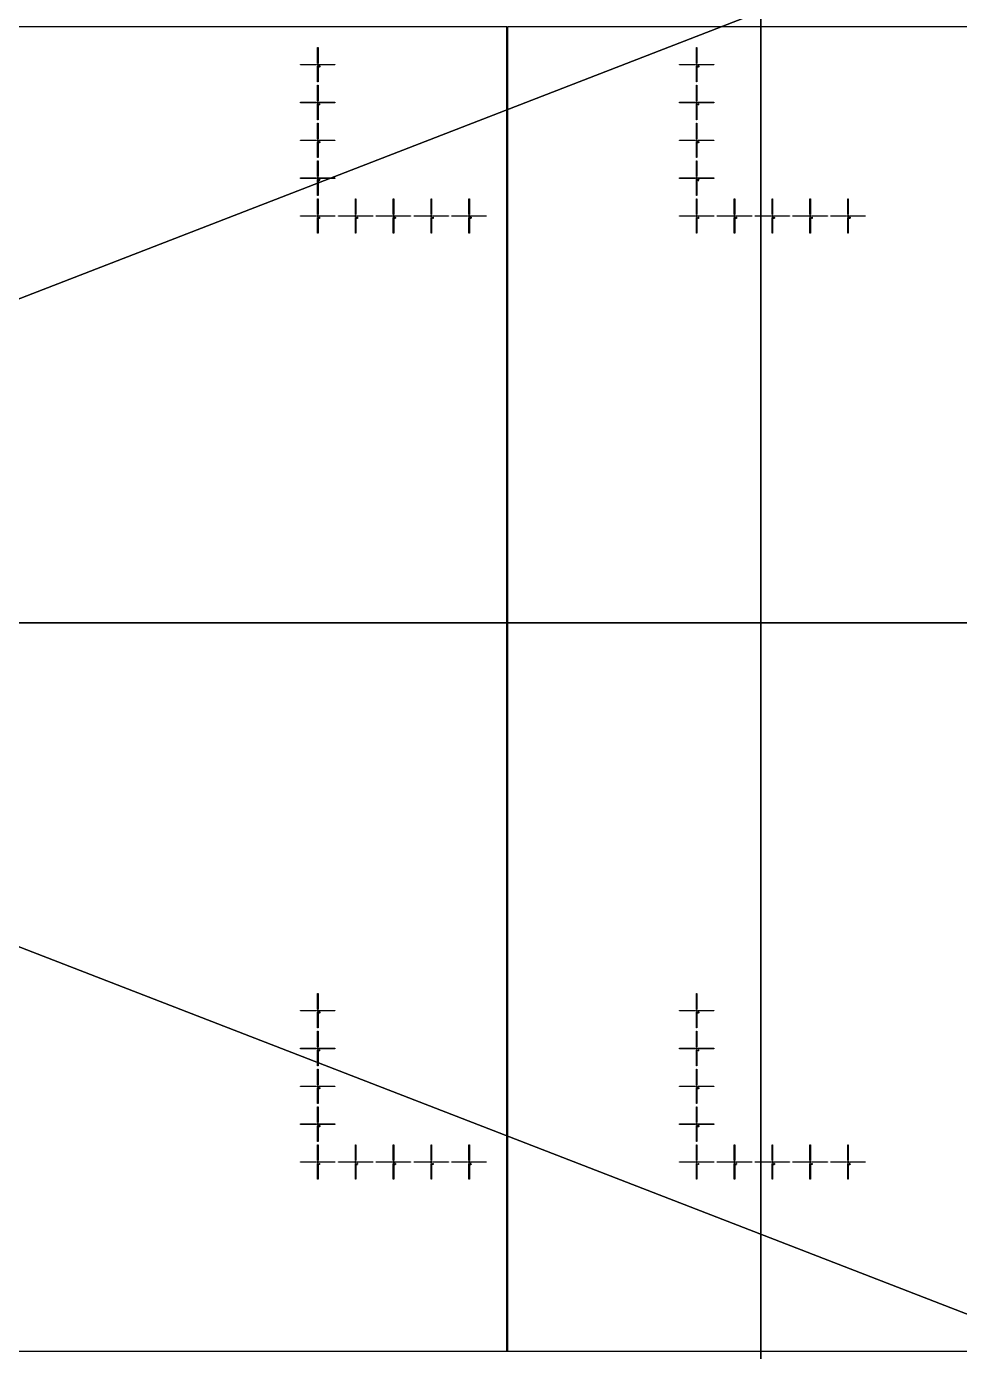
# Model space of a CAD drawing. Extents: x -25400 to 25400, y -24113 to 25400.
# Drawn here: x 4462 to 9394, y -3852 to 3151 of the extents above; entities that cross this region are included whole.
import ezdxf

# ---------------------------------------------------------------- set-up
doc = ezdxf.new("R2010")
doc.units = 0
for name, color, linetype in [('L0D0', 1, 'CONTINUOUS'), ('L1D0', 2, 'CONTINUOUS'), ('L3D0', 3, 'CONTINUOUS')]:
    doc.layers.add(name, color=color, linetype=linetype)

msp = doc.modelspace()

# ---------------------------------------------------------------- linework, layer by layer
at = {"layer": 'L0D0'}
for points in [[(8342.854, 23990.765), (8342.854, -23990.765), (8299.673, -24005.737), (8256.466, -24020.632), (8213.232, -24035.449), (8169.972, -24050.188), (8126.685, -24064.85), (8083.372, -24079.433), (8040.032, -24093.939), (7996.667, -24108.366), (7983.296, -24112.788), (4251.735, -24112.788), (0, 0), (0, 25400)], [(8342.854, -23990.765), (8342.854, 23990.765)], [(21126.611, 8836.08), (21143.321, 8796.022), (21159.954, 8755.931), (21176.512, 8715.809), (21192.994, 8675.656), (21209.399, 8635.472), (21225.729, 8595.257), (21241.982, 8555.01), (21258.159, 8514.733), (21274.259, 8474.426), (21290.283, 8434.088), (21306.231, 8393.719), (21322.102, 8353.321), (21337.896, 8312.892), (21353.614, 8272.434), (0, 0), (16923.304, 15427.63)], [(22900, 0), (0, 0), (21353.614, 8272.434)], [(16923.304, -15427.63), (0, 0), (21353.614, -8272.434)], [(21353.614, -8272.434), (0, 0), (22900, 0)]]:
    msp.add_lwpolyline(points, dxfattribs=at)
at = {"layer": 'L1D0'}
for points in [[(6000.25, 2957.85), (6000.25, 3040.85), (6002.75, 3040.85), (6002.75, 2957.85)], [(8003.25, 2957.85), (8003.25, 3040.85), (8005.75, 3040.85), (8005.75, 2957.85)], [(5910.5, 2948.6), (5910.5, 2951.1), (5993.5, 2951.1), (5993.5, 2948.6)], [(6001.3, 2944.85), (6001.3, 2949.65), (5996.5, 2949.65), (5996.5, 2950.05), (6001.3, 2950.05), (6001.3, 2954.85), (6001.7, 2954.85), (6001.7, 2950.05), (6006.5, 2950.05), (6006.5, 2949.65), (6001.7, 2949.65), (6001.7, 2944.85)], [(6000.25, 2858.85), (6000.25, 2941.85), (6002.75, 2941.85), (6002.75, 2858.85)], [(6007.5, 2939.294), (6007.5, 2942.85), (6011.944, 2942.85), (6011.944, 2941.961), (6008.389, 2941.961), (6008.389, 2940.183), (6011.056, 2940.183), (6011.056, 2939.294)], [(6009.5, 2948.6), (6009.5, 2951.1), (6092.5, 2951.1), (6092.5, 2948.6)], [(7913.5, 2948.6), (7913.5, 2951.1), (7996.5, 2951.1), (7996.5, 2948.6)], [(8004.3, 2944.85), (8004.3, 2949.65), (7999.5, 2949.65), (7999.5, 2950.05), (8004.3, 2950.05), (8004.3, 2954.85), (8004.7, 2954.85), (8004.7, 2950.05), (8009.5, 2950.05), (8009.5, 2949.65), (8004.7, 2949.65), (8004.7, 2944.85)], [(8003.25, 2858.85), (8003.25, 2941.85), (8005.75, 2941.85), (8005.75, 2858.85)], [(8010.5, 2939.294), (8010.5, 2942.85), (8014.944, 2942.85), (8014.944, 2941.961), (8011.389, 2941.961), (8011.389, 2940.183), (8014.056, 2940.183), (8014.056, 2939.294)], [(8012.5, 2948.6), (8012.5, 2951.1), (8095.5, 2951.1), (8095.5, 2948.6)], [(6007.5, 2936.628), (6007.5, 2937.517), (6011.056, 2937.517), (6011.056, 2936.628)], [(6011.056, 2937.517), (6011.056, 2939.294), (6011.944, 2939.294), (6011.944, 2937.517)], [(8010.5, 2936.628), (8010.5, 2937.517), (8014.056, 2937.517), (8014.056, 2936.628)], [(8014.056, 2937.517), (8014.056, 2939.294), (8014.944, 2939.294), (8014.944, 2937.517)], [(6000.25, 2757.85), (6000.25, 2840.85), (6002.75, 2840.85), (6002.75, 2757.85)], [(8003.25, 2757.85), (8003.25, 2840.85), (8005.75, 2840.85), (8005.75, 2757.85)], [(5910.5, 2748.6), (5910.5, 2751.1), (5993.5, 2751.1), (5993.5, 2748.6)], [(6001.3, 2744.85), (6001.3, 2749.65), (5996.5, 2749.65), (5996.5, 2750.05), (6001.3, 2750.05), (6001.3, 2754.85), (6001.7, 2754.85), (6001.7, 2750.05), (6006.5, 2750.05), (6006.5, 2749.65), (6001.7, 2749.65), (6001.7, 2744.85)], [(6000.25, 2658.85), (6000.25, 2741.85), (6002.75, 2741.85), (6002.75, 2658.85)], [(6010.167, 2736.628), (6010.167, 2738.406), (6007.5, 2738.406), (6007.5, 2740.183), (6008.389, 2740.183), (6008.389, 2739.294), (6010.167, 2739.294), (6010.167, 2741.961), (6009.278, 2741.961), (6009.278, 2742.85), (6011.056, 2742.85), (6011.056, 2739.294), (6011.944, 2739.294), (6011.944, 2738.406), (6011.056, 2738.406), (6011.056, 2736.628)], [(6008.389, 2740.183), (6008.389, 2741.961), (6009.278, 2741.961), (6009.278, 2740.183)], [(6009.5, 2748.6), (6009.5, 2751.1), (6092.5, 2751.1), (6092.5, 2748.6)], [(7913.5, 2748.6), (7913.5, 2751.1), (7996.5, 2751.1), (7996.5, 2748.6)], [(8004.3, 2744.85), (8004.3, 2749.65), (7999.5, 2749.65), (7999.5, 2750.05), (8004.3, 2750.05), (8004.3, 2754.85), (8004.7, 2754.85), (8004.7, 2750.05), (8009.5, 2750.05), (8009.5, 2749.65), (8004.7, 2749.65), (8004.7, 2744.85)], [(8003.25, 2658.85), (8003.25, 2741.85), (8005.75, 2741.85), (8005.75, 2658.85)], [(8013.167, 2736.628), (8013.167, 2738.406), (8010.5, 2738.406), (8010.5, 2740.183), (8011.389, 2740.183), (8011.389, 2739.294), (8013.167, 2739.294), (8013.167, 2741.961), (8012.278, 2741.961), (8012.278, 2742.85), (8014.056, 2742.85), (8014.056, 2739.294), (8014.944, 2739.294), (8014.944, 2738.406), (8014.056, 2738.406), (8014.056, 2736.628)], [(8011.389, 2740.183), (8011.389, 2741.961), (8012.278, 2741.961), (8012.278, 2740.183)], [(8012.5, 2748.6), (8012.5, 2751.1), (8095.5, 2751.1), (8095.5, 2748.6)], [(6000.25, 2557.85), (6000.25, 2640.85), (6002.75, 2640.85), (6002.75, 2557.85)], [(8003.25, 2557.85), (8003.25, 2640.85), (8005.75, 2640.85), (8005.75, 2557.85)], [(5910.5, 2548.6), (5910.5, 2551.1), (5993.5, 2551.1), (5993.5, 2548.6)], [(6001.3, 2544.85), (6001.3, 2549.65), (5996.5, 2549.65), (5996.5, 2550.05), (6001.3, 2550.05), (6001.3, 2554.85), (6001.7, 2554.85), (6001.7, 2550.05), (6006.5, 2550.05), (6006.5, 2549.65), (6001.7, 2549.65), (6001.7, 2544.85)], [(6000.25, 2458.85), (6000.25, 2541.85), (6002.75, 2541.85), (6002.75, 2458.85)], [(6007.5, 2541.961), (6007.5, 2542.85), (6011.056, 2542.85), (6011.056, 2541.961)], [(6007.5, 2536.628), (6007.5, 2537.517), (6011.056, 2537.517), (6011.056, 2536.628)], [(6008.389, 2539.294), (6008.389, 2540.183), (6011.056, 2540.183), (6011.056, 2539.294)], [(6009.5, 2548.6), (6009.5, 2551.1), (6092.5, 2551.1), (6092.5, 2548.6)], [(6011.056, 2540.183), (6011.056, 2541.961), (6011.944, 2541.961), (6011.944, 2540.183)], [(6011.056, 2537.517), (6011.056, 2539.294), (6011.944, 2539.294), (6011.944, 2537.517)], [(7913.5, 2548.6), (7913.5, 2551.1), (7996.5, 2551.1), (7996.5, 2548.6)], [(8004.3, 2544.85), (8004.3, 2549.65), (7999.5, 2549.65), (7999.5, 2550.05), (8004.3, 2550.05), (8004.3, 2554.85), (8004.7, 2554.85), (8004.7, 2550.05), (8009.5, 2550.05), (8009.5, 2549.65), (8004.7, 2549.65), (8004.7, 2544.85)], [(8003.25, 2458.85), (8003.25, 2541.85), (8005.75, 2541.85), (8005.75, 2458.85)], [(8010.5, 2541.961), (8010.5, 2542.85), (8014.056, 2542.85), (8014.056, 2541.961)], [(8010.5, 2536.628), (8010.5, 2537.517), (8014.056, 2537.517), (8014.056, 2536.628)], [(8011.389, 2539.294), (8011.389, 2540.183), (8014.056, 2540.183), (8014.056, 2539.294)], [(8012.5, 2548.6), (8012.5, 2551.1), (8095.5, 2551.1), (8095.5, 2548.6)], [(8014.056, 2540.183), (8014.056, 2541.961), (8014.944, 2541.961), (8014.944, 2540.183)], [(8014.056, 2537.517), (8014.056, 2539.294), (8014.944, 2539.294), (8014.944, 2537.517)], [(6000.25, 2357.85), (6000.25, 2440.85), (6002.75, 2440.85), (6002.75, 2357.85)], [(8003.25, 2357.85), (8003.25, 2440.85), (8005.75, 2440.85), (8005.75, 2357.85)], [(5910.5, 2348.6), (5910.5, 2351.1), (5993.5, 2351.1), (5993.5, 2348.6)], [(6001.3, 2344.85), (6001.3, 2349.65), (5996.5, 2349.65), (5996.5, 2350.05), (6001.3, 2350.05), (6001.3, 2354.85), (6001.7, 2354.85), (6001.7, 2350.05), (6006.5, 2350.05), (6006.5, 2349.65), (6001.7, 2349.65), (6001.7, 2344.85)], [(6000.25, 2258.85), (6000.25, 2341.85), (6002.75, 2341.85), (6002.75, 2258.85)], [(6007.5, 2341.072), (6007.5, 2341.961), (6008.389, 2341.961), (6008.389, 2341.072)], [(6007.5, 2336.628), (6007.5, 2338.406), (6008.389, 2338.406), (6008.389, 2337.517), (6011.944, 2337.517), (6011.944, 2336.628)], [(6008.389, 2341.961), (6008.389, 2342.85), (6011.056, 2342.85), (6011.056, 2341.961)], [(6008.389, 2338.406), (6008.389, 2339.294), (6010.167, 2339.294), (6010.167, 2338.406)], [(6009.5, 2348.6), (6009.5, 2351.1), (6092.5, 2351.1), (6092.5, 2348.6)], [(6010.167, 2339.294), (6010.167, 2340.183), (6011.056, 2340.183), (6011.056, 2339.294)], [(6011.056, 2340.183), (6011.056, 2341.961), (6011.944, 2341.961), (6011.944, 2340.183)], [(7913.5, 2348.6), (7913.5, 2351.1), (7996.5, 2351.1), (7996.5, 2348.6)], [(8004.3, 2344.85), (8004.3, 2349.65), (7999.5, 2349.65), (7999.5, 2350.05), (8004.3, 2350.05), (8004.3, 2354.85), (8004.7, 2354.85), (8004.7, 2350.05), (8009.5, 2350.05), (8009.5, 2349.65), (8004.7, 2349.65), (8004.7, 2344.85)], [(8003.25, 2258.85), (8003.25, 2341.85), (8005.75, 2341.85), (8005.75, 2258.85)], [(8010.5, 2341.072), (8010.5, 2341.961), (8011.389, 2341.961), (8011.389, 2341.072)], [(8010.5, 2336.628), (8010.5, 2338.406), (8011.389, 2338.406), (8011.389, 2337.517), (8014.944, 2337.517), (8014.944, 2336.628)], [(8011.389, 2341.961), (8011.389, 2342.85), (8014.056, 2342.85), (8014.056, 2341.961)], [(8011.389, 2338.406), (8011.389, 2339.294), (8013.167, 2339.294), (8013.167, 2338.406)], [(8012.5, 2348.6), (8012.5, 2351.1), (8095.5, 2351.1), (8095.5, 2348.6)], [(8013.167, 2339.294), (8013.167, 2340.183), (8014.056, 2340.183), (8014.056, 2339.294)], [(8014.056, 2340.183), (8014.056, 2341.961), (8014.944, 2341.961), (8014.944, 2340.183)], [(6000.25, 2157.85), (6000.25, 2240.85), (6002.75, 2240.85), (6002.75, 2157.85)], [(6200.25, 2157.85), (6200.25, 2240.85), (6202.75, 2240.85), (6202.75, 2157.85)], [(6400.25, 2157.85), (6400.25, 2240.85), (6402.75, 2240.85), (6402.75, 2157.85)], [(6600.25, 2157.85), (6600.25, 2240.85), (6602.75, 2240.85), (6602.75, 2157.85)], [(6800.25, 2157.85), (6800.25, 2240.85), (6802.75, 2240.85), (6802.75, 2157.85)], [(8003.25, 2157.85), (8003.25, 2240.85), (8005.75, 2240.85), (8005.75, 2157.85)], [(8203.25, 2157.85), (8203.25, 2240.85), (8205.75, 2240.85), (8205.75, 2157.85)], [(8403.25, 2157.85), (8403.25, 2240.85), (8405.75, 2240.85), (8405.75, 2157.85)], [(8603.25, 2157.85), (8603.25, 2240.85), (8605.75, 2240.85), (8605.75, 2157.85)], [(8803.25, 2157.85), (8803.25, 2240.85), (8805.75, 2240.85), (8805.75, 2157.85)], [(5910.5, 2148.6), (5910.5, 2151.1), (5993.5, 2151.1), (5993.5, 2148.6)], [(6001.3, 2144.85), (6001.3, 2149.65), (5996.5, 2149.65), (5996.5, 2150.05), (6001.3, 2150.05), (6001.3, 2154.85), (6001.7, 2154.85), (6001.7, 2150.05), (6006.5, 2150.05), (6006.5, 2149.65), (6001.7, 2149.65), (6001.7, 2144.85)], [(6000.25, 2058.85), (6000.25, 2141.85), (6002.75, 2141.85), (6002.75, 2058.85)], [(6008.389, 2136.628), (6008.389, 2137.517), (6009.278, 2137.517), (6009.278, 2141.072), (6008.389, 2141.072), (6008.389, 2141.961), (6009.278, 2141.961), (6009.278, 2142.85), (6010.167, 2142.85), (6010.167, 2137.517), (6011.056, 2137.517), (6011.056, 2136.628)], [(6009.5, 2148.6), (6009.5, 2151.1), (6092.5, 2151.1), (6092.5, 2148.6)], [(6110.5, 2148.6), (6110.5, 2151.1), (6193.5, 2151.1), (6193.5, 2148.6)], [(6201.3, 2144.85), (6201.3, 2149.65), (6196.5, 2149.65), (6196.5, 2150.05), (6201.3, 2150.05), (6201.3, 2154.85), (6201.7, 2154.85), (6201.7, 2150.05), (6206.5, 2150.05), (6206.5, 2149.65), (6201.7, 2149.65), (6201.7, 2144.85)], [(6200.25, 2058.85), (6200.25, 2141.85), (6202.75, 2141.85), (6202.75, 2058.85)], [(6207.5, 2141.072), (6207.5, 2141.961), (6208.389, 2141.961), (6208.389, 2141.072)], [(6207.5, 2136.628), (6207.5, 2138.406), (6208.389, 2138.406), (6208.389, 2137.517), (6211.944, 2137.517), (6211.944, 2136.628)], [(6208.389, 2141.961), (6208.389, 2142.85), (6211.056, 2142.85), (6211.056, 2141.961)], [(6208.389, 2138.406), (6208.389, 2139.294), (6210.167, 2139.294), (6210.167, 2138.406)], [(6209.5, 2148.6), (6209.5, 2151.1), (6292.5, 2151.1), (6292.5, 2148.6)], [(6210.167, 2139.294), (6210.167, 2140.183), (6211.056, 2140.183), (6211.056, 2139.294)], [(6211.056, 2140.183), (6211.056, 2141.961), (6211.944, 2141.961), (6211.944, 2140.183)], [(6310.5, 2148.6), (6310.5, 2151.1), (6393.5, 2151.1), (6393.5, 2148.6)], [(6401.3, 2144.85), (6401.3, 2149.65), (6396.5, 2149.65), (6396.5, 2150.05), (6401.3, 2150.05), (6401.3, 2154.85), (6401.7, 2154.85), (6401.7, 2150.05), (6406.5, 2150.05), (6406.5, 2149.65), (6401.7, 2149.65), (6401.7, 2144.85)], [(6400.25, 2058.85), (6400.25, 2141.85), (6402.75, 2141.85), (6402.75, 2058.85)], [(6407.5, 2141.961), (6407.5, 2142.85), (6411.056, 2142.85), (6411.056, 2141.961)], [(6407.5, 2136.628), (6407.5, 2137.517), (6411.056, 2137.517), (6411.056, 2136.628)], [(6408.389, 2139.294), (6408.389, 2140.183), (6411.056, 2140.183), (6411.056, 2139.294)], [(6409.5, 2148.6), (6409.5, 2151.1), (6492.5, 2151.1), (6492.5, 2148.6)], [(6411.056, 2140.183), (6411.056, 2141.961), (6411.944, 2141.961), (6411.944, 2140.183)], [(6411.056, 2137.517), (6411.056, 2139.294), (6411.944, 2139.294), (6411.944, 2137.517)], [(6510.5, 2148.6), (6510.5, 2151.1), (6593.5, 2151.1), (6593.5, 2148.6)], [(6601.3, 2144.85), (6601.3, 2149.65), (6596.5, 2149.65), (6596.5, 2150.05), (6601.3, 2150.05), (6601.3, 2154.85), (6601.7, 2154.85), (6601.7, 2150.05), (6606.5, 2150.05), (6606.5, 2149.65), (6601.7, 2149.65), (6601.7, 2144.85)], [(6600.25, 2058.85), (6600.25, 2141.85), (6602.75, 2141.85), (6602.75, 2058.85)], [(6610.167, 2136.628), (6610.167, 2138.406), (6607.5, 2138.406), (6607.5, 2140.183), (6608.389, 2140.183), (6608.389, 2139.294), (6610.167, 2139.294), (6610.167, 2141.961), (6609.278, 2141.961), (6609.278, 2142.85), (6611.056, 2142.85), (6611.056, 2139.294), (6611.944, 2139.294), (6611.944, 2138.406), (6611.056, 2138.406), (6611.056, 2136.628)], [(6608.389, 2140.183), (6608.389, 2141.961), (6609.278, 2141.961), (6609.278, 2140.183)], [(6609.5, 2148.6), (6609.5, 2151.1), (6692.5, 2151.1), (6692.5, 2148.6)], [(6710.5, 2148.6), (6710.5, 2151.1), (6793.5, 2151.1), (6793.5, 2148.6)], [(6801.3, 2144.85), (6801.3, 2149.65), (6796.5, 2149.65), (6796.5, 2150.05), (6801.3, 2150.05), (6801.3, 2154.85), (6801.7, 2154.85), (6801.7, 2150.05), (6806.5, 2150.05), (6806.5, 2149.65), (6801.7, 2149.65), (6801.7, 2144.85)], [(6800.25, 2058.85), (6800.25, 2141.85), (6802.75, 2141.85), (6802.75, 2058.85)], [(6807.5, 2139.294), (6807.5, 2142.85), (6811.944, 2142.85), (6811.944, 2141.961), (6808.389, 2141.961), (6808.389, 2140.183), (6811.056, 2140.183), (6811.056, 2139.294)], [(6807.5, 2136.628), (6807.5, 2137.517), (6811.056, 2137.517), (6811.056, 2136.628)], [(6809.5, 2148.6), (6809.5, 2151.1), (6892.5, 2151.1), (6892.5, 2148.6)], [(6811.056, 2137.517), (6811.056, 2139.294), (6811.944, 2139.294), (6811.944, 2137.517)], [(7913.5, 2148.6), (7913.5, 2151.1), (7996.5, 2151.1), (7996.5, 2148.6)], [(8004.3, 2144.85), (8004.3, 2149.65), (7999.5, 2149.65), (7999.5, 2150.05), (8004.3, 2150.05), (8004.3, 2154.85), (8004.7, 2154.85), (8004.7, 2150.05), (8009.5, 2150.05), (8009.5, 2149.65), (8004.7, 2149.65), (8004.7, 2144.85)], [(8003.25, 2058.85), (8003.25, 2141.85), (8005.75, 2141.85), (8005.75, 2058.85)], [(8011.389, 2136.628), (8011.389, 2137.517), (8012.278, 2137.517), (8012.278, 2141.072), (8011.389, 2141.072), (8011.389, 2141.961), (8012.278, 2141.961), (8012.278, 2142.85), (8013.167, 2142.85), (8013.167, 2137.517), (8014.056, 2137.517), (8014.056, 2136.628)], [(8012.5, 2148.6), (8012.5, 2151.1), (8095.5, 2151.1), (8095.5, 2148.6)], [(8113.5, 2148.6), (8113.5, 2151.1), (8196.5, 2151.1), (8196.5, 2148.6)], [(8204.3, 2144.85), (8204.3, 2149.65), (8199.5, 2149.65), (8199.5, 2150.05), (8204.3, 2150.05), (8204.3, 2154.85), (8204.7, 2154.85), (8204.7, 2150.05), (8209.5, 2150.05), (8209.5, 2149.65), (8204.7, 2149.65), (8204.7, 2144.85)], [(8203.25, 2058.85), (8203.25, 2141.85), (8205.75, 2141.85), (8205.75, 2058.85)], [(8210.5, 2141.072), (8210.5, 2141.961), (8211.389, 2141.961), (8211.389, 2141.072)], [(8210.5, 2136.628), (8210.5, 2138.406), (8211.389, 2138.406), (8211.389, 2137.517), (8214.944, 2137.517), (8214.944, 2136.628)], [(8211.389, 2141.961), (8211.389, 2142.85), (8214.056, 2142.85), (8214.056, 2141.961)], [(8211.389, 2138.406), (8211.389, 2139.294), (8213.167, 2139.294), (8213.167, 2138.406)], [(8212.5, 2148.6), (8212.5, 2151.1), (8295.5, 2151.1), (8295.5, 2148.6)], [(8213.167, 2139.294), (8213.167, 2140.183), (8214.056, 2140.183), (8214.056, 2139.294)], [(8214.056, 2140.183), (8214.056, 2141.961), (8214.944, 2141.961), (8214.944, 2140.183)], [(8313.5, 2148.6), (8313.5, 2151.1), (8396.5, 2151.1), (8396.5, 2148.6)], [(8404.3, 2144.85), (8404.3, 2149.65), (8399.5, 2149.65), (8399.5, 2150.05), (8404.3, 2150.05), (8404.3, 2154.85), (8404.7, 2154.85), (8404.7, 2150.05), (8409.5, 2150.05), (8409.5, 2149.65), (8404.7, 2149.65), (8404.7, 2144.85)], [(8403.25, 2058.85), (8403.25, 2141.85), (8405.75, 2141.85), (8405.75, 2058.85)], [(8410.5, 2141.961), (8410.5, 2142.85), (8414.056, 2142.85), (8414.056, 2141.961)], [(8410.5, 2136.628), (8410.5, 2137.517), (8414.056, 2137.517), (8414.056, 2136.628)], [(8411.389, 2139.294), (8411.389, 2140.183), (8414.056, 2140.183), (8414.056, 2139.294)], [(8412.5, 2148.6), (8412.5, 2151.1), (8495.5, 2151.1), (8495.5, 2148.6)], [(8414.056, 2140.183), (8414.056, 2141.961), (8414.944, 2141.961), (8414.944, 2140.183)], [(8414.056, 2137.517), (8414.056, 2139.294), (8414.944, 2139.294), (8414.944, 2137.517)], [(8513.5, 2148.6), (8513.5, 2151.1), (8596.5, 2151.1), (8596.5, 2148.6)], [(8604.3, 2144.85), (8604.3, 2149.65), (8599.5, 2149.65), (8599.5, 2150.05), (8604.3, 2150.05), (8604.3, 2154.85), (8604.7, 2154.85), (8604.7, 2150.05), (8609.5, 2150.05), (8609.5, 2149.65), (8604.7, 2149.65), (8604.7, 2144.85)], [(8603.25, 2058.85), (8603.25, 2141.85), (8605.75, 2141.85), (8605.75, 2058.85)], [(8613.167, 2136.628), (8613.167, 2138.406), (8610.5, 2138.406), (8610.5, 2140.183), (8611.389, 2140.183), (8611.389, 2139.294), (8613.167, 2139.294), (8613.167, 2141.961), (8612.278, 2141.961), (8612.278, 2142.85), (8614.056, 2142.85), (8614.056, 2139.294), (8614.944, 2139.294), (8614.944, 2138.406), (8614.056, 2138.406), (8614.056, 2136.628)], [(8611.389, 2140.183), (8611.389, 2141.961), (8612.278, 2141.961), (8612.278, 2140.183)], [(8612.5, 2148.6), (8612.5, 2151.1), (8695.5, 2151.1), (8695.5, 2148.6)], [(8713.5, 2148.6), (8713.5, 2151.1), (8796.5, 2151.1), (8796.5, 2148.6)], [(8804.3, 2144.85), (8804.3, 2149.65), (8799.5, 2149.65), (8799.5, 2150.05), (8804.3, 2150.05), (8804.3, 2154.85), (8804.7, 2154.85), (8804.7, 2150.05), (8809.5, 2150.05), (8809.5, 2149.65), (8804.7, 2149.65), (8804.7, 2144.85)], [(8803.25, 2058.85), (8803.25, 2141.85), (8805.75, 2141.85), (8805.75, 2058.85)], [(8810.5, 2139.294), (8810.5, 2142.85), (8814.944, 2142.85), (8814.944, 2141.961), (8811.389, 2141.961), (8811.389, 2140.183), (8814.056, 2140.183), (8814.056, 2139.294)], [(8810.5, 2136.628), (8810.5, 2137.517), (8814.056, 2137.517), (8814.056, 2136.628)], [(8812.5, 2148.6), (8812.5, 2151.1), (8895.5, 2151.1), (8895.5, 2148.6)], [(8814.056, 2137.517), (8814.056, 2139.294), (8814.944, 2139.294), (8814.944, 2137.517)], [(6000.25, -2042.15), (6000.25, -1959.15), (6002.75, -1959.15), (6002.75, -2042.15)], [(8003.25, -2042.15), (8003.25, -1959.15), (8005.75, -1959.15), (8005.75, -2042.15)], [(5910.5, -2051.4), (5910.5, -2048.9), (5993.5, -2048.9), (5993.5, -2051.4)], [(6001.3, -2055.15), (6001.3, -2050.35), (5996.5, -2050.35), (5996.5, -2049.95), (6001.3, -2049.95), (6001.3, -2045.15), (6001.7, -2045.15), (6001.7, -2049.95), (6006.5, -2049.95), (6006.5, -2050.35), (6001.7, -2050.35), (6001.7, -2055.15)], [(6000.25, -2141.15), (6000.25, -2058.15), (6002.75, -2058.15), (6002.75, -2141.15)], [(6007.5, -2060.706), (6007.5, -2057.15), (6011.944, -2057.15), (6011.944, -2058.039), (6008.389, -2058.039), (6008.389, -2059.817), (6011.056, -2059.817), (6011.056, -2060.706)], [(6007.5, -2063.372), (6007.5, -2062.483), (6011.056, -2062.483), (6011.056, -2063.372)], [(6009.5, -2051.4), (6009.5, -2048.9), (6092.5, -2048.9), (6092.5, -2051.4)], [(6011.056, -2062.483), (6011.056, -2060.706), (6011.944, -2060.706), (6011.944, -2062.483)], [(7913.5, -2051.4), (7913.5, -2048.9), (7996.5, -2048.9), (7996.5, -2051.4)], [(8004.3, -2055.15), (8004.3, -2050.35), (7999.5, -2050.35), (7999.5, -2049.95), (8004.3, -2049.95), (8004.3, -2045.15), (8004.7, -2045.15), (8004.7, -2049.95), (8009.5, -2049.95), (8009.5, -2050.35), (8004.7, -2050.35), (8004.7, -2055.15)], [(8003.25, -2141.15), (8003.25, -2058.15), (8005.75, -2058.15), (8005.75, -2141.15)], [(8010.5, -2060.706), (8010.5, -2057.15), (8014.944, -2057.15), (8014.944, -2058.039), (8011.389, -2058.039), (8011.389, -2059.817), (8014.056, -2059.817), (8014.056, -2060.706)], [(8010.5, -2063.372), (8010.5, -2062.483), (8014.056, -2062.483), (8014.056, -2063.372)], [(8012.5, -2051.4), (8012.5, -2048.9), (8095.5, -2048.9), (8095.5, -2051.4)], [(8014.056, -2062.483), (8014.056, -2060.706), (8014.944, -2060.706), (8014.944, -2062.483)], [(6000.25, -2242.15), (6000.25, -2159.15), (6002.75, -2159.15), (6002.75, -2242.15)], [(8003.25, -2242.15), (8003.25, -2159.15), (8005.75, -2159.15), (8005.75, -2242.15)], [(5910.5, -2251.4), (5910.5, -2248.9), (5993.5, -2248.9), (5993.5, -2251.4)], [(6001.3, -2255.15), (6001.3, -2250.35), (5996.5, -2250.35), (5996.5, -2249.95), (6001.3, -2249.95), (6001.3, -2245.15), (6001.7, -2245.15), (6001.7, -2249.95), (6006.5, -2249.95), (6006.5, -2250.35), (6001.7, -2250.35), (6001.7, -2255.15)], [(6000.25, -2341.15), (6000.25, -2258.15), (6002.75, -2258.15), (6002.75, -2341.15)], [(6010.167, -2263.372), (6010.167, -2261.594), (6007.5, -2261.594), (6007.5, -2259.817), (6008.389, -2259.817), (6008.389, -2260.706), (6010.167, -2260.706), (6010.167, -2258.039), (6009.278, -2258.039), (6009.278, -2257.15), (6011.056, -2257.15), (6011.056, -2260.706), (6011.944, -2260.706), (6011.944, -2261.594), (6011.056, -2261.594), (6011.056, -2263.372)], [(6008.389, -2259.817), (6008.389, -2258.039), (6009.278, -2258.039), (6009.278, -2259.817)], [(6009.5, -2251.4), (6009.5, -2248.9), (6092.5, -2248.9), (6092.5, -2251.4)], [(7913.5, -2251.4), (7913.5, -2248.9), (7996.5, -2248.9), (7996.5, -2251.4)], [(8004.3, -2255.15), (8004.3, -2250.35), (7999.5, -2250.35), (7999.5, -2249.95), (8004.3, -2249.95), (8004.3, -2245.15), (8004.7, -2245.15), (8004.7, -2249.95), (8009.5, -2249.95), (8009.5, -2250.35), (8004.7, -2250.35), (8004.7, -2255.15)], [(8003.25, -2341.15), (8003.25, -2258.15), (8005.75, -2258.15), (8005.75, -2341.15)], [(8013.167, -2263.372), (8013.167, -2261.594), (8010.5, -2261.594), (8010.5, -2259.817), (8011.389, -2259.817), (8011.389, -2260.706), (8013.167, -2260.706), (8013.167, -2258.039), (8012.278, -2258.039), (8012.278, -2257.15), (8014.056, -2257.15), (8014.056, -2260.706), (8014.944, -2260.706), (8014.944, -2261.594), (8014.056, -2261.594), (8014.056, -2263.372)], [(8011.389, -2259.817), (8011.389, -2258.039), (8012.278, -2258.039), (8012.278, -2259.817)], [(8012.5, -2251.4), (8012.5, -2248.9), (8095.5, -2248.9), (8095.5, -2251.4)], [(6000.25, -2442.15), (6000.25, -2359.15), (6002.75, -2359.15), (6002.75, -2442.15)], [(8003.25, -2442.15), (8003.25, -2359.15), (8005.75, -2359.15), (8005.75, -2442.15)], [(5910.5, -2451.4), (5910.5, -2448.9), (5993.5, -2448.9), (5993.5, -2451.4)], [(6001.3, -2455.15), (6001.3, -2450.35), (5996.5, -2450.35), (5996.5, -2449.95), (6001.3, -2449.95), (6001.3, -2445.15), (6001.7, -2445.15), (6001.7, -2449.95), (6006.5, -2449.95), (6006.5, -2450.35), (6001.7, -2450.35), (6001.7, -2455.15)], [(6009.5, -2451.4), (6009.5, -2448.9), (6092.5, -2448.9), (6092.5, -2451.4)], [(7913.5, -2451.4), (7913.5, -2448.9), (7996.5, -2448.9), (7996.5, -2451.4)], [(8004.3, -2455.15), (8004.3, -2450.35), (7999.5, -2450.35), (7999.5, -2449.95), (8004.3, -2449.95), (8004.3, -2445.15), (8004.7, -2445.15), (8004.7, -2449.95), (8009.5, -2449.95), (8009.5, -2450.35), (8004.7, -2450.35), (8004.7, -2455.15)], [(8012.5, -2451.4), (8012.5, -2448.9), (8095.5, -2448.9), (8095.5, -2451.4)], [(6000.25, -2541.15), (6000.25, -2458.15), (6002.75, -2458.15), (6002.75, -2541.15)], [(6007.5, -2458.039), (6007.5, -2457.15), (6011.056, -2457.15), (6011.056, -2458.039)], [(6007.5, -2463.372), (6007.5, -2462.483), (6011.056, -2462.483), (6011.056, -2463.372)], [(6008.389, -2460.706), (6008.389, -2459.817), (6011.056, -2459.817), (6011.056, -2460.706)], [(6011.056, -2459.817), (6011.056, -2458.039), (6011.944, -2458.039), (6011.944, -2459.817)], [(6011.056, -2462.483), (6011.056, -2460.706), (6011.944, -2460.706), (6011.944, -2462.483)], [(8003.25, -2541.15), (8003.25, -2458.15), (8005.75, -2458.15), (8005.75, -2541.15)], [(8010.5, -2458.039), (8010.5, -2457.15), (8014.056, -2457.15), (8014.056, -2458.039)], [(8010.5, -2463.372), (8010.5, -2462.483), (8014.056, -2462.483), (8014.056, -2463.372)], [(8011.389, -2460.706), (8011.389, -2459.817), (8014.056, -2459.817), (8014.056, -2460.706)], [(8014.056, -2459.817), (8014.056, -2458.039), (8014.944, -2458.039), (8014.944, -2459.817)], [(8014.056, -2462.483), (8014.056, -2460.706), (8014.944, -2460.706), (8014.944, -2462.483)], [(6000.25, -2642.15), (6000.25, -2559.15), (6002.75, -2559.15), (6002.75, -2642.15)], [(8003.25, -2642.15), (8003.25, -2559.15), (8005.75, -2559.15), (8005.75, -2642.15)], [(5910.5, -2651.4), (5910.5, -2648.9), (5993.5, -2648.9), (5993.5, -2651.4)], [(6001.3, -2655.15), (6001.3, -2650.35), (5996.5, -2650.35), (5996.5, -2649.95), (6001.3, -2649.95), (6001.3, -2645.15), (6001.7, -2645.15), (6001.7, -2649.95), (6006.5, -2649.95), (6006.5, -2650.35), (6001.7, -2650.35), (6001.7, -2655.15)], [(6000.25, -2741.15), (6000.25, -2658.15), (6002.75, -2658.15), (6002.75, -2741.15)], [(6007.5, -2658.928), (6007.5, -2658.039), (6008.389, -2658.039), (6008.389, -2658.928)], [(6008.389, -2658.039), (6008.389, -2657.15), (6011.056, -2657.15), (6011.056, -2658.039)], [(6008.389, -2661.594), (6008.389, -2660.706), (6010.167, -2660.706), (6010.167, -2661.594)], [(6009.5, -2651.4), (6009.5, -2648.9), (6092.5, -2648.9), (6092.5, -2651.4)], [(6010.167, -2660.706), (6010.167, -2659.817), (6011.056, -2659.817), (6011.056, -2660.706)], [(6011.056, -2659.817), (6011.056, -2658.039), (6011.944, -2658.039), (6011.944, -2659.817)], [(7913.5, -2651.4), (7913.5, -2648.9), (7996.5, -2648.9), (7996.5, -2651.4)], [(8004.3, -2655.15), (8004.3, -2650.35), (7999.5, -2650.35), (7999.5, -2649.95), (8004.3, -2649.95), (8004.3, -2645.15), (8004.7, -2645.15), (8004.7, -2649.95), (8009.5, -2649.95), (8009.5, -2650.35), (8004.7, -2650.35), (8004.7, -2655.15)], [(8003.25, -2741.15), (8003.25, -2658.15), (8005.75, -2658.15), (8005.75, -2741.15)], [(8010.5, -2658.928), (8010.5, -2658.039), (8011.389, -2658.039), (8011.389, -2658.928)], [(8011.389, -2658.039), (8011.389, -2657.15), (8014.056, -2657.15), (8014.056, -2658.039)], [(8011.389, -2661.594), (8011.389, -2660.706), (8013.167, -2660.706), (8013.167, -2661.594)], [(8012.5, -2651.4), (8012.5, -2648.9), (8095.5, -2648.9), (8095.5, -2651.4)], [(8013.167, -2660.706), (8013.167, -2659.817), (8014.056, -2659.817), (8014.056, -2660.706)], [(8014.056, -2659.817), (8014.056, -2658.039), (8014.944, -2658.039), (8014.944, -2659.817)], [(6007.5, -2663.372), (6007.5, -2661.594), (6008.389, -2661.594), (6008.389, -2662.483), (6011.944, -2662.483), (6011.944, -2663.372)], [(8010.5, -2663.372), (8010.5, -2661.594), (8011.389, -2661.594), (8011.389, -2662.483), (8014.944, -2662.483), (8014.944, -2663.372)], [(6000.25, -2842.15), (6000.25, -2759.15), (6002.75, -2759.15), (6002.75, -2842.15)], [(6200.25, -2842.15), (6200.25, -2759.15), (6202.75, -2759.15), (6202.75, -2842.15)], [(6400.25, -2842.15), (6400.25, -2759.15), (6402.75, -2759.15), (6402.75, -2842.15)], [(6600.25, -2842.15), (6600.25, -2759.15), (6602.75, -2759.15), (6602.75, -2842.15)], [(6800.25, -2842.15), (6800.25, -2759.15), (6802.75, -2759.15), (6802.75, -2842.15)], [(8003.25, -2842.15), (8003.25, -2759.15), (8005.75, -2759.15), (8005.75, -2842.15)], [(8203.25, -2842.15), (8203.25, -2759.15), (8205.75, -2759.15), (8205.75, -2842.15)], [(8403.25, -2842.15), (8403.25, -2759.15), (8405.75, -2759.15), (8405.75, -2842.15)], [(8603.25, -2842.15), (8603.25, -2759.15), (8605.75, -2759.15), (8605.75, -2842.15)], [(8803.25, -2842.15), (8803.25, -2759.15), (8805.75, -2759.15), (8805.75, -2842.15)], [(5910.5, -2851.4), (5910.5, -2848.9), (5993.5, -2848.9), (5993.5, -2851.4)], [(6001.3, -2855.15), (6001.3, -2850.35), (5996.5, -2850.35), (5996.5, -2849.95), (6001.3, -2849.95), (6001.3, -2845.15), (6001.7, -2845.15), (6001.7, -2849.95), (6006.5, -2849.95), (6006.5, -2850.35), (6001.7, -2850.35), (6001.7, -2855.15)], [(6000.25, -2941.15), (6000.25, -2858.15), (6002.75, -2858.15), (6002.75, -2941.15)], [(6008.389, -2863.372), (6008.389, -2862.483), (6009.278, -2862.483), (6009.278, -2858.928), (6008.389, -2858.928), (6008.389, -2858.039), (6009.278, -2858.039), (6009.278, -2857.15), (6010.167, -2857.15), (6010.167, -2862.483), (6011.056, -2862.483), (6011.056, -2863.372)], [(6009.5, -2851.4), (6009.5, -2848.9), (6092.5, -2848.9), (6092.5, -2851.4)], [(6110.5, -2851.4), (6110.5, -2848.9), (6193.5, -2848.9), (6193.5, -2851.4)], [(6201.3, -2855.15), (6201.3, -2850.35), (6196.5, -2850.35), (6196.5, -2849.95), (6201.3, -2849.95), (6201.3, -2845.15), (6201.7, -2845.15), (6201.7, -2849.95), (6206.5, -2849.95), (6206.5, -2850.35), (6201.7, -2850.35), (6201.7, -2855.15)], [(6200.25, -2941.15), (6200.25, -2858.15), (6202.75, -2858.15), (6202.75, -2941.15)], [(6207.5, -2858.928), (6207.5, -2858.039), (6208.389, -2858.039), (6208.389, -2858.928)], [(6207.5, -2863.372), (6207.5, -2861.594), (6208.389, -2861.594), (6208.389, -2862.483), (6211.944, -2862.483), (6211.944, -2863.372)], [(6208.389, -2858.039), (6208.389, -2857.15), (6211.056, -2857.15), (6211.056, -2858.039)], [(6208.389, -2861.594), (6208.389, -2860.706), (6210.167, -2860.706), (6210.167, -2861.594)], [(6209.5, -2851.4), (6209.5, -2848.9), (6292.5, -2848.9), (6292.5, -2851.4)], [(6210.167, -2860.706), (6210.167, -2859.817), (6211.056, -2859.817), (6211.056, -2860.706)], [(6211.056, -2859.817), (6211.056, -2858.039), (6211.944, -2858.039), (6211.944, -2859.817)], [(6310.5, -2851.4), (6310.5, -2848.9), (6393.5, -2848.9), (6393.5, -2851.4)], [(6401.3, -2855.15), (6401.3, -2850.35), (6396.5, -2850.35), (6396.5, -2849.95), (6401.3, -2849.95), (6401.3, -2845.15), (6401.7, -2845.15), (6401.7, -2849.95), (6406.5, -2849.95), (6406.5, -2850.35), (6401.7, -2850.35), (6401.7, -2855.15)], [(6400.25, -2941.15), (6400.25, -2858.15), (6402.75, -2858.15), (6402.75, -2941.15)], [(6407.5, -2858.039), (6407.5, -2857.15), (6411.056, -2857.15), (6411.056, -2858.039)], [(6407.5, -2863.372), (6407.5, -2862.483), (6411.056, -2862.483), (6411.056, -2863.372)], [(6408.389, -2860.706), (6408.389, -2859.817), (6411.056, -2859.817), (6411.056, -2860.706)], [(6409.5, -2851.4), (6409.5, -2848.9), (6492.5, -2848.9), (6492.5, -2851.4)], [(6411.056, -2859.817), (6411.056, -2858.039), (6411.944, -2858.039), (6411.944, -2859.817)], [(6411.056, -2862.483), (6411.056, -2860.706), (6411.944, -2860.706), (6411.944, -2862.483)], [(6510.5, -2851.4), (6510.5, -2848.9), (6593.5, -2848.9), (6593.5, -2851.4)], [(6601.3, -2855.15), (6601.3, -2850.35), (6596.5, -2850.35), (6596.5, -2849.95), (6601.3, -2849.95), (6601.3, -2845.15), (6601.7, -2845.15), (6601.7, -2849.95), (6606.5, -2849.95), (6606.5, -2850.35), (6601.7, -2850.35), (6601.7, -2855.15)], [(6600.25, -2941.15), (6600.25, -2858.15), (6602.75, -2858.15), (6602.75, -2941.15)], [(6610.167, -2863.372), (6610.167, -2861.594), (6607.5, -2861.594), (6607.5, -2859.817), (6608.389, -2859.817), (6608.389, -2860.706), (6610.167, -2860.706), (6610.167, -2858.039), (6609.278, -2858.039), (6609.278, -2857.15), (6611.056, -2857.15), (6611.056, -2860.706), (6611.944, -2860.706), (6611.944, -2861.594), (6611.056, -2861.594), (6611.056, -2863.372)], [(6608.389, -2859.817), (6608.389, -2858.039), (6609.278, -2858.039), (6609.278, -2859.817)], [(6609.5, -2851.4), (6609.5, -2848.9), (6692.5, -2848.9), (6692.5, -2851.4)], [(6710.5, -2851.4), (6710.5, -2848.9), (6793.5, -2848.9), (6793.5, -2851.4)], [(6801.3, -2855.15), (6801.3, -2850.35), (6796.5, -2850.35), (6796.5, -2849.95), (6801.3, -2849.95), (6801.3, -2845.15), (6801.7, -2845.15), (6801.7, -2849.95), (6806.5, -2849.95), (6806.5, -2850.35), (6801.7, -2850.35), (6801.7, -2855.15)], [(6800.25, -2941.15), (6800.25, -2858.15), (6802.75, -2858.15), (6802.75, -2941.15)], [(6807.5, -2860.706), (6807.5, -2857.15), (6811.944, -2857.15), (6811.944, -2858.039), (6808.389, -2858.039), (6808.389, -2859.817), (6811.056, -2859.817), (6811.056, -2860.706)], [(6807.5, -2863.372), (6807.5, -2862.483), (6811.056, -2862.483), (6811.056, -2863.372)], [(6809.5, -2851.4), (6809.5, -2848.9), (6892.5, -2848.9), (6892.5, -2851.4)], [(6811.056, -2862.483), (6811.056, -2860.706), (6811.944, -2860.706), (6811.944, -2862.483)], [(7913.5, -2851.4), (7913.5, -2848.9), (7996.5, -2848.9), (7996.5, -2851.4)], [(8004.3, -2855.15), (8004.3, -2850.35), (7999.5, -2850.35), (7999.5, -2849.95), (8004.3, -2849.95), (8004.3, -2845.15), (8004.7, -2845.15), (8004.7, -2849.95), (8009.5, -2849.95), (8009.5, -2850.35), (8004.7, -2850.35), (8004.7, -2855.15)], [(8003.25, -2941.15), (8003.25, -2858.15), (8005.75, -2858.15), (8005.75, -2941.15)], [(8011.389, -2863.372), (8011.389, -2862.483), (8012.278, -2862.483), (8012.278, -2858.928), (8011.389, -2858.928), (8011.389, -2858.039), (8012.278, -2858.039), (8012.278, -2857.15), (8013.167, -2857.15), (8013.167, -2862.483), (8014.056, -2862.483), (8014.056, -2863.372)], [(8012.5, -2851.4), (8012.5, -2848.9), (8095.5, -2848.9), (8095.5, -2851.4)], [(8113.5, -2851.4), (8113.5, -2848.9), (8196.5, -2848.9), (8196.5, -2851.4)], [(8204.3, -2855.15), (8204.3, -2850.35), (8199.5, -2850.35), (8199.5, -2849.95), (8204.3, -2849.95), (8204.3, -2845.15), (8204.7, -2845.15), (8204.7, -2849.95), (8209.5, -2849.95), (8209.5, -2850.35), (8204.7, -2850.35), (8204.7, -2855.15)], [(8203.25, -2941.15), (8203.25, -2858.15), (8205.75, -2858.15), (8205.75, -2941.15)], [(8210.5, -2858.928), (8210.5, -2858.039), (8211.389, -2858.039), (8211.389, -2858.928)], [(8210.5, -2863.372), (8210.5, -2861.594), (8211.389, -2861.594), (8211.389, -2862.483), (8214.944, -2862.483), (8214.944, -2863.372)], [(8211.389, -2858.039), (8211.389, -2857.15), (8214.056, -2857.15), (8214.056, -2858.039)], [(8211.389, -2861.594), (8211.389, -2860.706), (8213.167, -2860.706), (8213.167, -2861.594)], [(8212.5, -2851.4), (8212.5, -2848.9), (8295.5, -2848.9), (8295.5, -2851.4)], [(8213.167, -2860.706), (8213.167, -2859.817), (8214.056, -2859.817), (8214.056, -2860.706)], [(8214.056, -2859.817), (8214.056, -2858.039), (8214.944, -2858.039), (8214.944, -2859.817)], [(8313.5, -2851.4), (8313.5, -2848.9), (8396.5, -2848.9), (8396.5, -2851.4)], [(8404.3, -2855.15), (8404.3, -2850.35), (8399.5, -2850.35), (8399.5, -2849.95), (8404.3, -2849.95), (8404.3, -2845.15), (8404.7, -2845.15), (8404.7, -2849.95), (8409.5, -2849.95), (8409.5, -2850.35), (8404.7, -2850.35), (8404.7, -2855.15)], [(8403.25, -2941.15), (8403.25, -2858.15), (8405.75, -2858.15), (8405.75, -2941.15)], [(8410.5, -2858.039), (8410.5, -2857.15), (8414.056, -2857.15), (8414.056, -2858.039)], [(8410.5, -2863.372), (8410.5, -2862.483), (8414.056, -2862.483), (8414.056, -2863.372)], [(8411.389, -2860.706), (8411.389, -2859.817), (8414.056, -2859.817), (8414.056, -2860.706)], [(8412.5, -2851.4), (8412.5, -2848.9), (8495.5, -2848.9), (8495.5, -2851.4)], [(8414.056, -2859.817), (8414.056, -2858.039), (8414.944, -2858.039), (8414.944, -2859.817)], [(8414.056, -2862.483), (8414.056, -2860.706), (8414.944, -2860.706), (8414.944, -2862.483)], [(8513.5, -2851.4), (8513.5, -2848.9), (8596.5, -2848.9), (8596.5, -2851.4)], [(8604.3, -2855.15), (8604.3, -2850.35), (8599.5, -2850.35), (8599.5, -2849.95), (8604.3, -2849.95), (8604.3, -2845.15), (8604.7, -2845.15), (8604.7, -2849.95), (8609.5, -2849.95), (8609.5, -2850.35), (8604.7, -2850.35), (8604.7, -2855.15)], [(8603.25, -2941.15), (8603.25, -2858.15), (8605.75, -2858.15), (8605.75, -2941.15)], [(8613.167, -2863.372), (8613.167, -2861.594), (8610.5, -2861.594), (8610.5, -2859.817), (8611.389, -2859.817), (8611.389, -2860.706), (8613.167, -2860.706), (8613.167, -2858.039), (8612.278, -2858.039), (8612.278, -2857.15), (8614.056, -2857.15), (8614.056, -2860.706), (8614.944, -2860.706), (8614.944, -2861.594), (8614.056, -2861.594), (8614.056, -2863.372)], [(8611.389, -2859.817), (8611.389, -2858.039), (8612.278, -2858.039), (8612.278, -2859.817)], [(8612.5, -2851.4), (8612.5, -2848.9), (8695.5, -2848.9), (8695.5, -2851.4)], [(8713.5, -2851.4), (8713.5, -2848.9), (8796.5, -2848.9), (8796.5, -2851.4)], [(8804.3, -2855.15), (8804.3, -2850.35), (8799.5, -2850.35), (8799.5, -2849.95), (8804.3, -2849.95), (8804.3, -2845.15), (8804.7, -2845.15), (8804.7, -2849.95), (8809.5, -2849.95), (8809.5, -2850.35), (8804.7, -2850.35), (8804.7, -2855.15)], [(8803.25, -2941.15), (8803.25, -2858.15), (8805.75, -2858.15), (8805.75, -2941.15)], [(8810.5, -2860.706), (8810.5, -2857.15), (8814.944, -2857.15), (8814.944, -2858.039), (8811.389, -2858.039), (8811.389, -2859.817), (8814.056, -2859.817), (8814.056, -2860.706)], [(8810.5, -2863.372), (8810.5, -2862.483), (8814.056, -2862.483), (8814.056, -2863.372)], [(8812.5, -2851.4), (8812.5, -2848.9), (8895.5, -2848.9), (8895.5, -2851.4)], [(8814.056, -2862.483), (8814.056, -2860.706), (8814.944, -2860.706), (8814.944, -2862.483)]]:
    msp.add_lwpolyline(points, close=True, dxfattribs=at)
at = {"layer": 'L3D0'}
msp.add_lwpolyline([(-7001.5, -3850.15), (-1.5, -3850.15), (1.5, -3850.15), (7001.5, -3850.15), (7004.5, -3850.15), (14004.5, -3850.15), (14007.5, -3850.15), (21007.5, -3850.15), (21007.5, 3149.85), (14007.5, 3149.85), (14007.5, -3850.15), (14004.5, -3850.15), (14004.5, 3149.85), (7004.5, 3149.85), (7004.5, -3850.15), (7001.5, -3850.15), (7001.5, 3149.85), (1.5, 3149.85), (1.5, -3850.15), (-1.5, -3850.15), (-1.5, 3149.85), (-7001.5, 3149.85)], dxfattribs=at)

doc.saveas('drawing.dxf')
